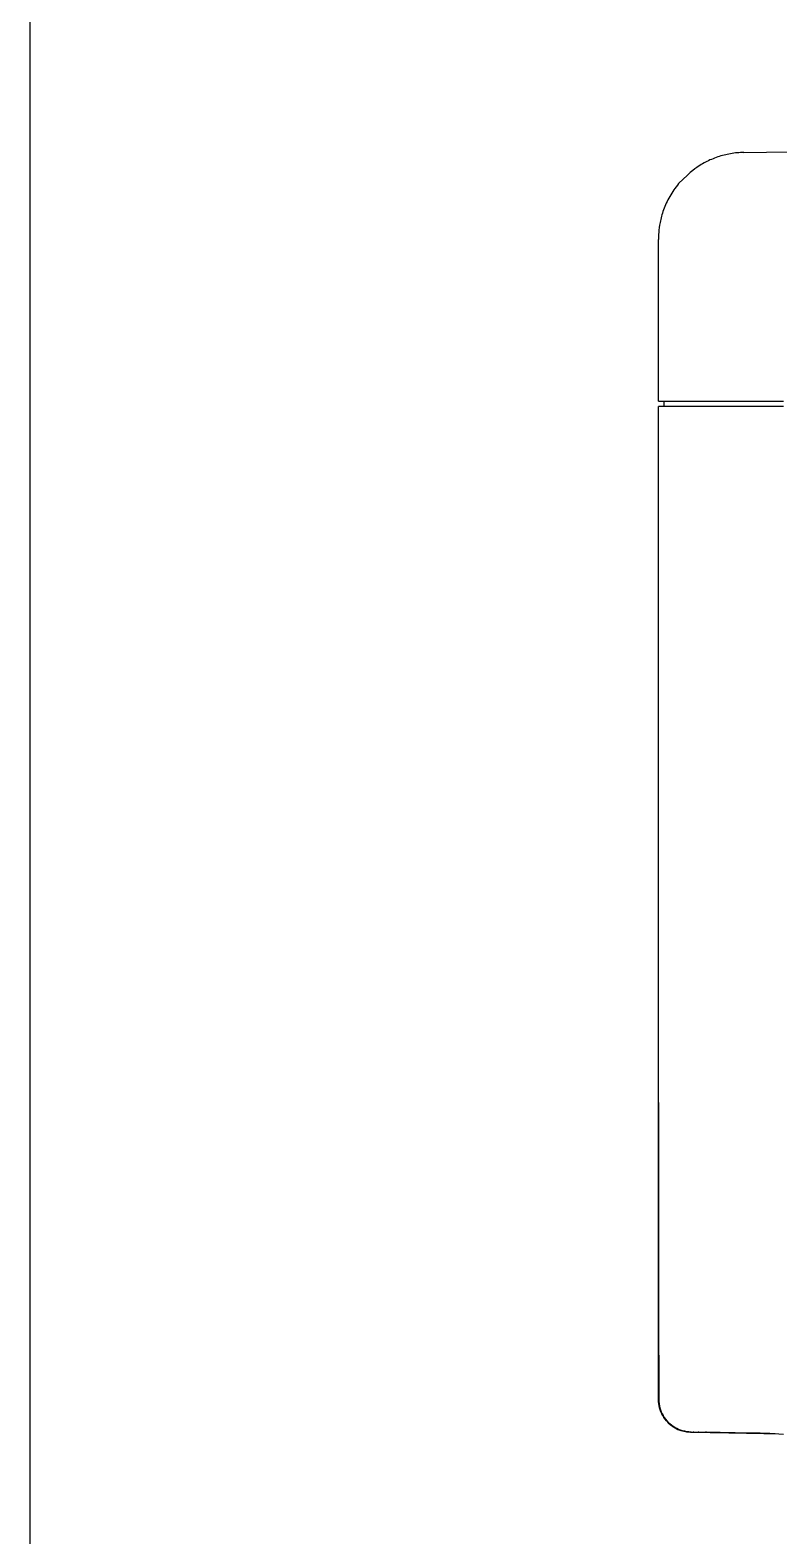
# Paper-space layout 'Sample Network Drawing - A1 Sheet' of a CAD drawing. Extents: x 49 to 806, y 22 to 564.
# Drawn here: x 615.07 to 621.96, y 123.44 to 137.29 of the extents above; entities that cross this region are included whole.
import ezdxf

# ---------------------------------------------------------------- set-up
doc = ezdxf.new("R2010")
doc.units = 0
doc.layers.add('N-EQPM-EXST', color=252, linetype='Continuous', lineweight=25)

psp = doc.layouts.new('Sample Network Drawing - A1 Sheet')

# ---------------------------------------------------------------- linework, layer by layer
at = {"layer": 'N-EQPM-EXST', "extrusion": (0, 0, -1)}
psp.add_line((621.635, 136.163, 28.232), (622.745, 136.175, 27.059), dxfattribs=at)
at = {"layer": 'N-EQPM-EXST'}
for p, q in [((621.035, 135.876, 28.085), (621.035, 135.876, 28.139)), ((620.849, 133.875, 29.659), (620.849, 135.363, 29.659)), ((620.849, 133.125, 29.659), (620.849, 133.825, 29.659)), ((620.849, 127.425, 29.659), (620.849, 125.103, 29.659)), ((620.852, 124.696, 29.973), (620.852, 125.103, 29.973)), ((620.854, 125.103, 30.035), (620.854, 124.696, 30.035)), ((620.849, 124.696, 29.434), (620.849, 124.696, 29.373)), ((620.849, 124.696, 28.834), (620.849, 124.696, 28.773)), ((620.849, 124.696, 28.234), (620.849, 124.696, 28.144)), ((621.144, 124.396, 29.439), (621.144, 124.396, 29.368)), ((621.144, 124.396, 28.839), (621.144, 124.396, 28.768)), ((621.144, 124.396, 28.239), (621.144, 124.396, 28.144))]:
    psp.add_line(p, q, dxfattribs=at)
at = {"layer": 'N-EQPM-EXST', "extrusion": (-1, 0, 0)}
for p, q in [((620.849, 133.875, 29.659), (620.849, 135.363, 29.659)), ((620.849, 133.875, 27.076), (620.849, 135.3, 27.076)), ((620.849, 133.875, 29.659), (620.849, 133.875, 27.076)), ((620.849, 133.125, 29.659), (620.849, 133.825, 29.659)), ((620.849, 133.825, 27.076), (620.849, 133.825, 29.659)), ((620.849, 128.394, 27.076), (620.849, 133.825, 27.076)), ((620.849, 125.051, 27.076), (620.849, 128.394, 27.076)), ((620.849, 127.425, 29.659), (620.849, 125.103, 29.659)), ((620.849, 125.103, 29.659), (620.849, 125.103, 29.434)), ((620.849, 125.103, 29.434), (620.849, 124.696, 29.434)), ((620.849, 124.696, 29.373), (620.849, 125.103, 29.373)), ((620.849, 125.103, 29.373), (620.849, 125.103, 28.834)), ((620.849, 125.103, 28.834), (620.849, 124.696, 28.834)), ((620.849, 124.696, 28.773), (620.849, 125.103, 28.773)), ((620.849, 125.103, 28.234), (620.849, 124.696, 28.234)), ((620.849, 125.103, 28.773), (620.849, 125.103, 28.234)), ((620.849, 124.696, 29.434), (620.849, 124.696, 29.373)), ((620.849, 124.696, 28.834), (620.849, 124.696, 28.773)), ((620.849, 124.696, 28.234), (620.849, 124.696, 28.144))]:
    psp.add_line(p, q, dxfattribs=at)
at = {"layer": 'N-EQPM-EXST', "extrusion": (-0.087156, 0, -0.996195)}
for p, q in [((620.849, 133.875, 27.076), (620.849, 135.3, 27.076)), ((620.849, 133.875, 27.076), (620.899, 133.875, 27.072)), ((620.849, 128.394, 27.076), (620.849, 133.825, 27.076)), ((620.899, 133.825, 27.072), (620.849, 133.825, 27.076)), ((620.899, 133.875, 27.072), (620.899, 133.825, 27.072)), ((620.849, 125.051, 27.076), (620.849, 128.394, 27.076))]:
    psp.add_line(p, q, dxfattribs=at)
at = {"layer": 'N-EQPM-EXST', "extrusion": (-0.017452, -0.999848, 0)}
for p, q in [((621.144, 124.396, 28.239), (621.144, 124.396, 28.144)), ((621.144, 124.396, 28.239), (621.69, 124.387, 28.249)), ((621.69, 124.387, 28.759), (621.144, 124.396, 28.768)), ((621.144, 124.396, 28.839), (621.144, 124.396, 28.768)), ((621.144, 124.396, 28.839), (621.69, 124.387, 28.849)), ((621.69, 124.387, 29.359), (621.144, 124.396, 29.368)), ((621.144, 124.396, 29.439), (621.144, 124.396, 29.368)), ((621.144, 124.396, 29.439), (621.69, 124.387, 29.449)), ((621.69, 124.387, 29.959), (621.147, 124.396, 29.968)), ((621.149, 124.396, 30.039), (621.69, 124.387, 30.049)), ((621.69, 124.387, 30.559), (621.17, 124.396, 30.568)), ((621.174, 124.396, 30.64), (621.69, 124.387, 30.649)), ((621.215, 124.395, 31.167), (621.69, 124.387, 31.159)), ((621.222, 124.395, 31.24), (621.69, 124.387, 31.249)), ((621.69, 124.387, 31.759), (621.283, 124.394, 31.766)), ((621.293, 124.394, 31.842), (621.69, 124.387, 31.849)), ((621.69, 124.387, 32.359), (621.374, 124.392, 32.364)), ((621.387, 124.392, 32.443), (621.69, 124.387, 32.449)), ((621.779, 124.385, 31.939), (621.779, 124.385, 32.269)), ((621.779, 124.385, 32.539), (621.779, 124.385, 32.869)), ((621.779, 124.385, 31.339), (621.779, 124.385, 31.669)), ((621.779, 124.385, 28.339), (621.779, 124.385, 28.669)), ((621.779, 124.385, 30.739), (621.779, 124.385, 31.069)), ((621.779, 124.385, 28.939), (621.779, 124.385, 29.269)), ((621.779, 124.385, 30.139), (621.779, 124.385, 30.469)), ((621.779, 124.385, 29.539), (621.779, 124.385, 29.869)), ((621.898, 124.383, 32.959), (621.916, 124.383, 32.959)), ((621.916, 124.383, 32.959), (621.916, 124.383, 28.161))]:
    psp.add_line(p, q, dxfattribs=at)
at = {"layer": 'N-EQPM-EXST'}
psp.add_lwpolyline([(617.257, 195.202), (653.157, 195.202, -0.414214), (655.344, 193.015), (655.344, 116.099, -0.414214), (653.157, 113.912), (617.257, 113.912, -0.414214), (615.069, 116.099), (615.069, 193.015, -0.414214)], format="xyb", close=True, dxfattribs=at)
at = {"layer": 'N-EQPM-EXST', "extrusion": (-1, 0, 0)}
psp.add_arc((-123.351, 27.104, -620.849), 1.7, 142.3093, 180.9469, dxfattribs=at)
at = {"layer": 'N-EQPM-EXST'}
psp.add_arc((621.149, 124.696, 28.144), 0.3, 180, 269, dxfattribs=at)
for points, knots in [([(621.453, 136.138, 28.231), (621.414, 136.128, 28.231), (621.336, 136.102, 28.231), (621.227, 136.046, 28.231), (621.16, 135.997, 28.231), (621.035, 135.877, 28.231)], [0, 0, 0, 0, 0.0481312, 0.0963044, 0.1449268, 0.1449268, 0.1449268, 0.1449268]), ([(621.635, 136.163, 28.232), (621.615, 136.162, 28.232), (621.574, 136.16, 28.232), (621.513, 136.152, 28.231), (621.473, 136.143, 28.231), (621.453, 136.138, 28.231)], [0, 0, 0, 0, 0.02415826, 0.04842814, 0.07241854, 0.07241854, 0.07241854, 0.07241854]), ([(621.035, 135.876, 28.056), (621.004, 135.838, 28.032), (620.949, 135.757, 27.977), (620.893, 135.635, 27.882), (620.863, 135.523, 27.781), (620.851, 135.432, 27.683), (620.849, 135.383, 27.619), (620.849, 135.363, 27.591)], [0, 0, 0, 0, 0.0650091, 0.1307922, 0.1930894, 0.2469725, 0.2881126, 0.2881126, 0.2881126, 0.2881126]), ([(621.035, 135.876, 28.085), (621.035, 135.876, 28.08), (621.035, 135.876, 28.07), (621.035, 135.876, 28.061), (621.035, 135.876, 28.056)], [0, 0, 0, 0, 0.00561199, 0.01117163, 0.01117163, 0.01117163, 0.01117163]), ([(620.849, 133.875, 29.659), (620.849, 133.875, 30.699), (621.034, 133.875, 32.633), (621.557, 133.875, 34.5), (621.866, 133.875, 35.334)], [0, 0, 0, 0, 1.228651, 2.278943, 2.278943, 2.278943, 2.278943]), ([(621.868, 133.825, 35.339), (621.558, 133.825, 34.504), (621.035, 133.825, 32.635), (620.849, 133.825, 30.699), (620.849, 133.825, 29.659)], [0, 0, 0, 0, 1.052419, 2.281071, 2.281071, 2.281071, 2.281071]), ([(621.866, 133.875, 35.334), (621.868, 133.875, 35.341), (621.875, 133.875, 35.352), (621.892, 133.875, 35.364), (621.905, 133.875, 35.367), (621.912, 133.875, 35.367)], [0, 0, 0, 0, 0.00788261, 0.01574015, 0.02357219, 0.02357219, 0.02357219, 0.02357219]), ([(621.914, 133.825, 35.372), (621.907, 133.825, 35.372), (621.894, 133.825, 35.369), (621.877, 133.825, 35.357), (621.87, 133.825, 35.346), (621.868, 133.825, 35.339)], [0, 0, 0, 0, 0.00782971, 0.01568388, 0.02356235, 0.02356235, 0.02356235, 0.02356235]), ([(620.849, 125.103, 29.659), (620.849, 125.103, 29.685), (620.849, 125.103, 29.737), (620.85, 125.103, 29.816), (620.851, 125.103, 29.895), (620.852, 125.103, 29.947), (620.852, 125.103, 29.973)], [0, 0, 0, 0, 0.0309644, 0.0619353, 0.0929125, 0.1238965, 0.1238965, 0.1238965, 0.1238965]), ([(621.144, 124.396, 29.368), (621.118, 124.397, 29.369), (621.067, 124.404, 29.369), (620.995, 124.435, 29.37), (620.933, 124.484, 29.371), (620.886, 124.546, 29.372), (620.856, 124.618, 29.373), (620.849, 124.67, 29.373), (620.849, 124.696, 29.373)], [0, 0, 0, 0, 0.0304861, 0.0609834, 0.0914907, 0.1219958, 0.1524871, 0.1829649, 0.1829649, 0.1829649, 0.1829649]), ([(621.144, 124.396, 29.439), (621.118, 124.397, 29.439), (621.067, 124.404, 29.438), (620.995, 124.435, 29.437), (620.933, 124.484, 29.436), (620.886, 124.546, 29.435), (620.856, 124.618, 29.435), (620.849, 124.67, 29.434), (620.849, 124.696, 29.434)], [0, 0, 0, 0, 0.0304873, 0.0609837, 0.0914906, 0.1219954, 0.1524859, 0.1829649, 0.1829649, 0.1829649, 0.1829649]), ([(621.144, 124.396, 28.768), (621.118, 124.397, 28.769), (621.067, 124.404, 28.769), (620.995, 124.435, 28.77), (620.933, 124.484, 28.771), (620.886, 124.546, 28.772), (620.856, 124.618, 28.773), (620.849, 124.67, 28.773), (620.849, 124.696, 28.773)], [0, 0, 0, 0, 0.0304861, 0.0609834, 0.0914907, 0.1219958, 0.1524871, 0.1829649, 0.1829649, 0.1829649, 0.1829649]), ([(621.144, 124.396, 28.839), (621.118, 124.397, 28.839), (621.067, 124.404, 28.838), (620.995, 124.435, 28.837), (620.933, 124.484, 28.836), (620.886, 124.546, 28.835), (620.856, 124.618, 28.835), (620.849, 124.67, 28.834), (620.849, 124.696, 28.834)], [0, 0, 0, 0, 0.0304873, 0.0609837, 0.0914906, 0.1219954, 0.1524859, 0.1829649, 0.1829649, 0.1829649, 0.1829649]), ([(621.144, 124.396, 28.239), (621.118, 124.397, 28.239), (621.067, 124.404, 28.238), (620.995, 124.435, 28.237), (620.933, 124.484, 28.236), (620.886, 124.546, 28.235), (620.856, 124.618, 28.235), (620.849, 124.67, 28.234), (620.849, 124.696, 28.234)], [0, 0, 0, 0, 0.0304873, 0.0609837, 0.0914906, 0.1219954, 0.1524859, 0.1829649, 0.1829649, 0.1829649, 0.1829649]), ([(620.852, 124.696, 29.973), (620.852, 124.67, 29.973), (620.859, 124.618, 29.973), (620.889, 124.546, 29.973), (620.936, 124.483, 29.972), (620.998, 124.435, 29.971), (621.07, 124.404, 29.969), (621.121, 124.397, 29.969), (621.147, 124.396, 29.968)], [0, 0, 0, 0, 0.0304814, 0.0609731, 0.0914772, 0.1219812, 0.152473, 0.1829544, 0.1829544, 0.1829544, 0.1829544]), ([(621.149, 124.396, 30.039), (621.123, 124.397, 30.039), (621.071, 124.404, 30.038), (620.999, 124.435, 30.037), (620.937, 124.484, 30.036), (620.89, 124.546, 30.036), (620.86, 124.618, 30.035), (620.854, 124.67, 30.035), (620.854, 124.696, 30.035)], [0, 0, 0, 0, 0.0305622, 0.061104, 0.091612, 0.1221046, 0.1525681, 0.1830164, 0.1830164, 0.1830164, 0.1830164]), ([(621.144, 124.396, 28.144), (621.23, 124.395, 28.146), (621.401, 124.392, 28.149), (621.658, 124.387, 28.155), (621.83, 124.384, 28.159), (621.916, 124.383, 28.161)], [0, 0, 0, 0, 0.1012838, 0.2025674, 0.303851, 0.303851, 0.303851, 0.303851]), ([(621.149, 124.396, 30.039), (621.148, 124.396, 30.027), (621.148, 124.396, 30.004), (621.147, 124.396, 29.98), (621.147, 124.396, 29.968)], [0, 0, 0, 0, 0.01399629, 0.02799382, 0.02799382, 0.02799382, 0.02799382]), ([(621.149, 124.396, 30.039), (621.148, 124.396, 30.027), (621.148, 124.396, 30.004), (621.147, 124.396, 29.98), (621.147, 124.396, 29.968)], [0, 0, 0, 0, 0.01399629, 0.02799382, 0.02799382, 0.02799382, 0.02799382]), ([(621.174, 124.396, 30.64), (621.173, 124.396, 30.628), (621.172, 124.396, 30.604), (621.171, 124.396, 30.58), (621.17, 124.396, 30.568)], [0, 0, 0, 0, 0.01418379, 0.02836867, 0.02836867, 0.02836867, 0.02836867]), ([(621.174, 124.396, 30.64), (621.173, 124.396, 30.628), (621.172, 124.396, 30.604), (621.171, 124.396, 30.58), (621.17, 124.396, 30.568)], [0, 0, 0, 0, 0.01418379, 0.02836867, 0.02836867, 0.02836867, 0.02836867]), ([(621.222, 124.395, 31.24), (621.221, 124.395, 31.228), (621.219, 124.395, 31.204), (621.216, 124.395, 31.179), (621.215, 124.395, 31.167)], [0, 0, 0, 0, 0.01454754, 0.02909611, 0.02909611, 0.02909611, 0.02909611]), ([(621.222, 124.395, 31.24), (621.221, 124.395, 31.228), (621.219, 124.395, 31.204), (621.216, 124.395, 31.179), (621.215, 124.395, 31.167)], [0, 0, 0, 0, 0.01454754, 0.02909611, 0.02909611, 0.02909611, 0.02909611]), ([(621.293, 124.394, 31.842), (621.292, 124.394, 31.829), (621.288, 124.394, 31.804), (621.285, 124.394, 31.778), (621.283, 124.394, 31.766)], [0, 0, 0, 0, 0.01509245, 0.0301855, 0.0301855, 0.0301855, 0.0301855]), ([(621.293, 124.394, 31.842), (621.292, 124.394, 31.829), (621.288, 124.394, 31.804), (621.285, 124.394, 31.778), (621.283, 124.394, 31.766)], [0, 0, 0, 0, 0.01509245, 0.0301855, 0.0301855, 0.0301855, 0.0301855]), ([(621.387, 124.392, 32.443), (621.385, 124.392, 32.43), (621.381, 124.392, 32.404), (621.376, 124.392, 32.377), (621.374, 124.392, 32.364)], [0, 0, 0, 0, 0.01582626, 0.03165167, 0.03165167, 0.03165167, 0.03165167]), ([(621.387, 124.392, 32.443), (621.385, 124.392, 32.43), (621.381, 124.392, 32.404), (621.376, 124.392, 32.377), (621.374, 124.392, 32.364)], [0, 0, 0, 0, 0.01582626, 0.03165167, 0.03165167, 0.03165167, 0.03165167]), ([(621.689, 124.39, 32.963), (621.696, 124.39, 32.962), (621.711, 124.388, 32.96), (621.731, 124.386, 32.951), (621.743, 124.386, 32.941), (621.749, 124.386, 32.936)], [0, 0, 0, 0, 0.00858256, 0.01744656, 0.02653363, 0.02653363, 0.02653363, 0.02653363]), ([(621.779, 124.385, 32.269), (621.779, 124.385, 32.278), (621.776, 124.385, 32.297), (621.763, 124.385, 32.322), (621.743, 124.386, 32.342), (621.718, 124.386, 32.355), (621.7, 124.387, 32.358), (621.69, 124.387, 32.359)], [0, 0, 0, 0, 0.0109615, 0.02192703, 0.03289195, 0.04385935, 0.05482276, 0.05482276, 0.05482276, 0.05482276]), ([(621.69, 124.387, 32.449), (621.7, 124.387, 32.449), (621.718, 124.386, 32.452), (621.743, 124.386, 32.465), (621.763, 124.385, 32.485), (621.776, 124.385, 32.511), (621.779, 124.385, 32.529), (621.779, 124.385, 32.539)], [0, 0, 0, 0, 0.01096508, 0.02193278, 0.03289771, 0.04386294, 0.05482276, 0.05482276, 0.05482276, 0.05482276]), ([(621.69, 124.387, 31.849), (621.7, 124.387, 31.849), (621.718, 124.386, 31.852), (621.743, 124.386, 31.865), (621.763, 124.385, 31.885), (621.776, 124.385, 31.911), (621.779, 124.385, 31.929), (621.779, 124.385, 31.939)], [0, 0, 0, 0, 0.01096508, 0.02193278, 0.03289771, 0.04386294, 0.05482276, 0.05482276, 0.05482276, 0.05482276]), ([(621.779, 124.385, 31.669), (621.779, 124.385, 31.678), (621.776, 124.385, 31.697), (621.763, 124.385, 31.722), (621.743, 124.386, 31.742), (621.718, 124.386, 31.755), (621.7, 124.387, 31.758), (621.69, 124.387, 31.759)], [0, 0, 0, 0, 0.0109615, 0.02192703, 0.03289195, 0.04385935, 0.05482276, 0.05482276, 0.05482276, 0.05482276]), ([(621.69, 124.387, 31.249), (621.7, 124.387, 31.249), (621.718, 124.386, 31.252), (621.743, 124.386, 31.265), (621.763, 124.385, 31.285), (621.776, 124.385, 31.311), (621.779, 124.385, 31.329), (621.779, 124.385, 31.339)], [0, 0, 0, 0, 0.01096508, 0.02193278, 0.03289771, 0.04386294, 0.05482276, 0.05482276, 0.05482276, 0.05482276]), ([(621.69, 124.387, 28.249), (621.7, 124.387, 28.249), (621.718, 124.386, 28.252), (621.743, 124.386, 28.265), (621.763, 124.385, 28.285), (621.776, 124.385, 28.311), (621.779, 124.385, 28.329), (621.779, 124.385, 28.339)], [0, 0, 0, 0, 0.01096508, 0.02193278, 0.03289771, 0.04386294, 0.05482276, 0.05482276, 0.05482276, 0.05482276]), ([(621.779, 124.385, 28.669), (621.779, 124.385, 28.678), (621.776, 124.385, 28.697), (621.763, 124.385, 28.722), (621.743, 124.386, 28.742), (621.718, 124.386, 28.755), (621.7, 124.387, 28.758), (621.69, 124.387, 28.759)], [0, 0, 0, 0, 0.0109615, 0.02192703, 0.03289195, 0.04385935, 0.05482276, 0.05482276, 0.05482276, 0.05482276]), ([(621.779, 124.385, 31.069), (621.779, 124.385, 31.078), (621.776, 124.385, 31.097), (621.763, 124.385, 31.122), (621.743, 124.386, 31.142), (621.718, 124.386, 31.155), (621.7, 124.387, 31.158), (621.69, 124.387, 31.159)], [0, 0, 0, 0, 0.0109615, 0.02192703, 0.03289195, 0.04385935, 0.05482276, 0.05482276, 0.05482276, 0.05482276]), ([(621.69, 124.387, 30.649), (621.7, 124.387, 30.649), (621.718, 124.386, 30.652), (621.743, 124.386, 30.665), (621.763, 124.385, 30.685), (621.776, 124.385, 30.711), (621.779, 124.385, 30.729), (621.779, 124.385, 30.739)], [0, 0, 0, 0, 0.01096508, 0.02193278, 0.03289771, 0.04386294, 0.05482276, 0.05482276, 0.05482276, 0.05482276]), ([(621.69, 124.387, 28.849), (621.7, 124.387, 28.849), (621.718, 124.386, 28.852), (621.743, 124.386, 28.865), (621.763, 124.385, 28.885), (621.776, 124.385, 28.911), (621.779, 124.385, 28.929), (621.779, 124.385, 28.939)], [0, 0, 0, 0, 0.01096508, 0.02193278, 0.03289771, 0.04386294, 0.05482276, 0.05482276, 0.05482276, 0.05482276]), ([(621.779, 124.385, 29.269), (621.779, 124.385, 29.278), (621.776, 124.385, 29.297), (621.763, 124.385, 29.322), (621.743, 124.386, 29.342), (621.718, 124.386, 29.355), (621.7, 124.387, 29.358), (621.69, 124.387, 29.359)], [0, 0, 0, 0, 0.0109615, 0.02192703, 0.03289195, 0.04385935, 0.05482276, 0.05482276, 0.05482276, 0.05482276]), ([(621.779, 124.385, 30.469), (621.779, 124.385, 30.478), (621.776, 124.385, 30.497), (621.763, 124.385, 30.522), (621.743, 124.386, 30.542), (621.718, 124.386, 30.555), (621.7, 124.387, 30.558), (621.69, 124.387, 30.559)], [0, 0, 0, 0, 0.0109615, 0.02192703, 0.03289195, 0.04385935, 0.05482276, 0.05482276, 0.05482276, 0.05482276]), ([(621.69, 124.387, 30.049), (621.7, 124.387, 30.049), (621.718, 124.386, 30.052), (621.743, 124.386, 30.065), (621.763, 124.385, 30.085), (621.776, 124.385, 30.111), (621.779, 124.385, 30.129), (621.779, 124.385, 30.139)], [0, 0, 0, 0, 0.01096508, 0.02193278, 0.03289771, 0.04386294, 0.05482276, 0.05482276, 0.05482276, 0.05482276]), ([(621.69, 124.387, 29.449), (621.7, 124.387, 29.449), (621.718, 124.386, 29.452), (621.743, 124.386, 29.465), (621.763, 124.385, 29.485), (621.776, 124.385, 29.511), (621.779, 124.385, 29.529), (621.779, 124.385, 29.539)], [0, 0, 0, 0, 0.01096508, 0.02193278, 0.03289771, 0.04386294, 0.05482276, 0.05482276, 0.05482276, 0.05482276]), ([(621.779, 124.385, 29.869), (621.779, 124.385, 29.878), (621.776, 124.385, 29.897), (621.763, 124.385, 29.922), (621.743, 124.386, 29.942), (621.718, 124.386, 29.955), (621.7, 124.387, 29.958), (621.69, 124.387, 29.959)], [0, 0, 0, 0, 0.0109615, 0.02192703, 0.03289195, 0.04385935, 0.05482276, 0.05482276, 0.05482276, 0.05482276]), ([(621.999, 124.375, 33.109), (621.873, 124.383, 32.959), (621.822, 124.384, 32.955), (621.773, 124.385, 32.943), (621.749, 124.386, 32.936)], [0, 0, 0, 0, 0.02989786, 0.05969075, 0.05969075, 0.05969075, 0.05969075]), ([(621.779, 124.385, 32.869), (621.779, 124.385, 32.877), (621.776, 124.385, 32.894), (621.766, 124.385, 32.917), (621.755, 124.386, 32.93), (621.749, 124.386, 32.936)], [0, 0, 0, 0, 0.00984186, 0.0199022, 0.02974554, 0.02974554, 0.02974554, 0.02974554]), ([(621.999, 124.375, 33.109), (621.873, 124.383, 32.959), (621.822, 124.384, 32.955), (621.773, 124.385, 32.943), (621.749, 124.386, 32.936)], [0, 0, 0, 0, 0.02989786, 0.05969075, 0.05969075, 0.05969075, 0.05969075])]:
    psp.add_open_spline(points, degree=3, knots=knots, dxfattribs=at)
for points in [[(621.912, 133.875, 35.367), (621.941, 133.875, 35.368), (621.971, 133.875, 35.368), (622, 133.875, 35.369)], [(622, 133.825, 35.374), (621.971, 133.825, 35.373), (621.942, 133.825, 35.373), (621.914, 133.825, 35.372)], [(620.854, 124.696, 30.035), (620.853, 124.696, 30.015), (620.853, 124.696, 29.994), (620.852, 124.696, 29.973)], [(620.854, 124.696, 30.035), (620.853, 124.696, 30.015), (620.853, 124.696, 29.994), (620.852, 124.696, 29.973)]]:
    psp.add_open_spline(points, degree=3, dxfattribs=at)

doc.saveas('drawing.dxf')
